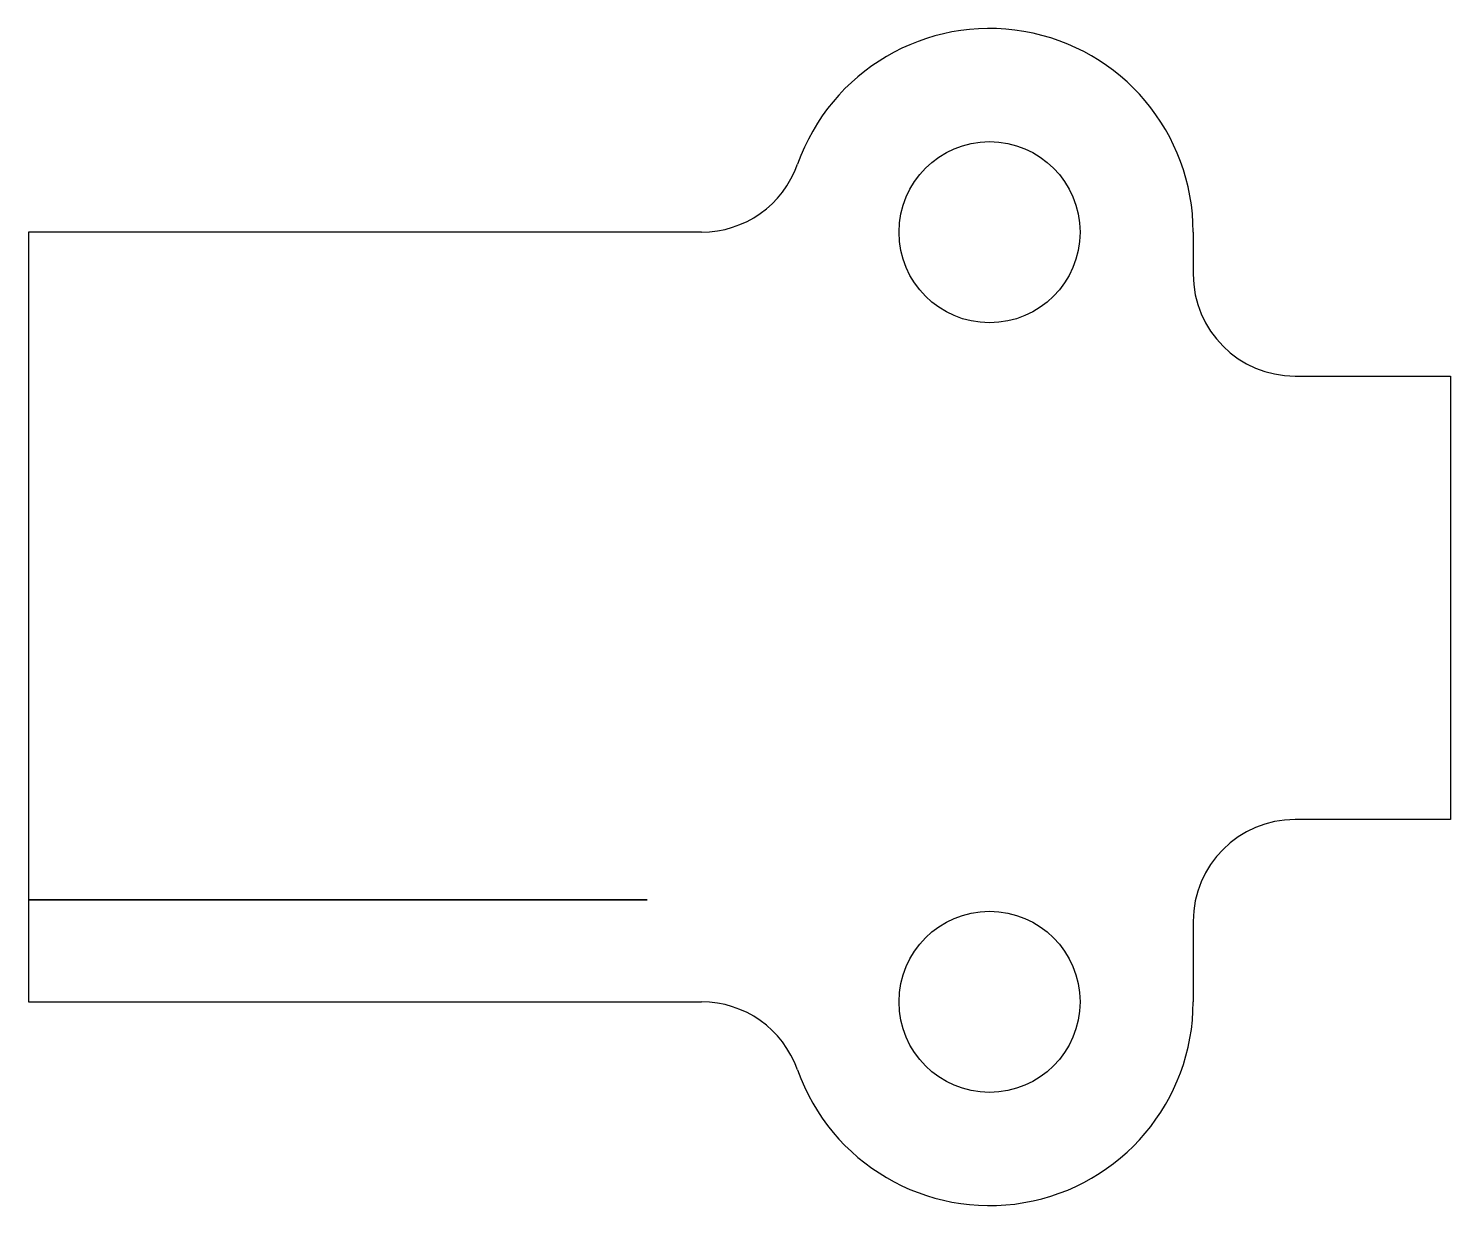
# Model space of a CAD drawing. Header units: inches. Extents: x -59 to 66, y -68 to 338.
# Drawn here: x -59.5 to 66.2, y -67.9 to 36.1 of the extents above; entities outside this region: 2.
import ezdxf

# ---------------------------------------------------------------- set-up
doc = ezdxf.new("R2010")
doc.units = ezdxf.units.IN
doc.header["$MEASUREMENT"] = 0

msp = doc.modelspace()

# ---------------------------------------------------------------- linework, layer by layer
for p, q in [((0.01, 18.08), (-59.47, 18.08)), ((-59.47, 18.08), (-59.47, -49.92)), ((43.47, 18.08), (43.47, 14.37)), ((52.47, 5.37), (66.22, 5.37)), ((66.22, 5.37), (66.22, -33.81)), ((66.22, -33.81), (52.47, -33.81)), ((43.47, -42.81), (43.47, -49.92)), ((-59.47, -49.92), (0.01, -49.92))]:
    msp.add_line(p, q)
at = {"extrusion": (0, -1, 0)}
for p, q in [((-49.13, -40.92, 9), (-59.47, -40.92, 9)), ((-59.47, -40.92, 9), (-59.47, -40.92, 39)), ((-32.13, -40.92, 9), (-49.13, -40.92, 9)), ((-32.13, -40.92, 9), (-15.13, -40.92, 9)), ((-15.13, -40.92, 9), (-4.79, -40.92, 9)), ((-4.79, -40.92, 9), (-4.79, -40.92, 39))]:
    msp.add_line(p, q, dxfattribs=at)
at = {"extrusion": (1, 0, 0)}
for radius in [29.72, 12.63]:
    msp.add_circle((308.18, -211.03, 5.87), radius, dxfattribs=at)
for centre in [(25.47, 18.08), (25.47, -49.92)]:
    msp.add_circle(centre, 8)
at = {"extrusion": (0, -1, 0)}
for radius in [27.34, 17.54]:
    msp.add_circle((-32.13, 39, 40.92), radius, dxfattribs=at)
for centre, radius, start, end in [((25.47, 18.08), 18, 0, 160.5288), ((0.01, 27.08), 9, 270, 340.5288), ((52.47, 14.37), 9, 180, 270), ((52.47, -42.81), 9, 90, 180), ((0.01, -58.92), 9, 19.4712, 90), ((25.47, -49.92), 18, 199.4712, 0)]:
    msp.add_arc(centre, radius, start, end)

doc.saveas('drawing.dxf')
